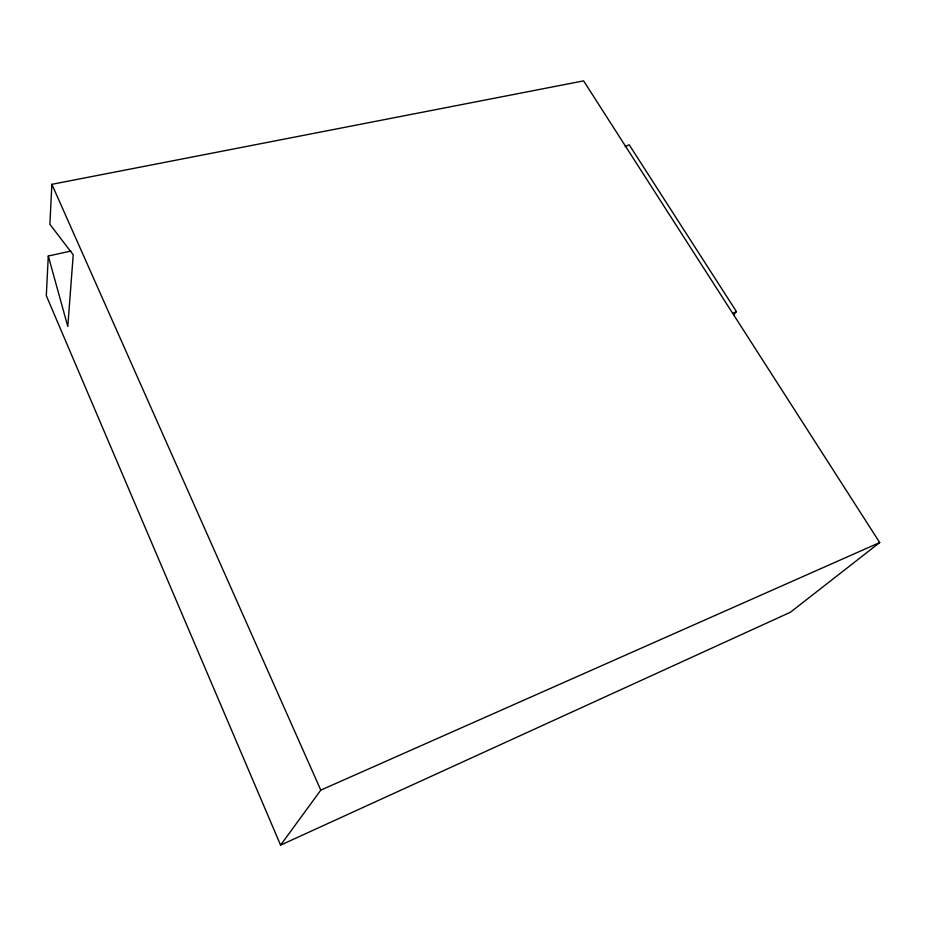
<?xml version="1.0" encoding="UTF-8"?>
<svg xmlns="http://www.w3.org/2000/svg" width="926" height="926" viewBox="0 0 926 926"><rect width="100%" height="100%" fill="white"/><g stroke="black" fill="none" stroke-linecap="round" stroke-linejoin="round"><path stroke-width="1.39" d="M48.291 256.016L46.3 295.649L280.578 845.125L790.422 612.236L879.7 542.555L583.6 80.875L51.879 184.32L49.877 224.277L73.223 254.812L67.795 326.496L48.291 256.016L70.851 251.073M280.578 845.125L320.79 790.133L879.7 542.555M733.728 314.921L736.413 311.576L629.194 144.792L625.258 146.563M732.547 313.416L736.413 311.576M51.879 184.32L320.79 790.133"/></g></svg>
